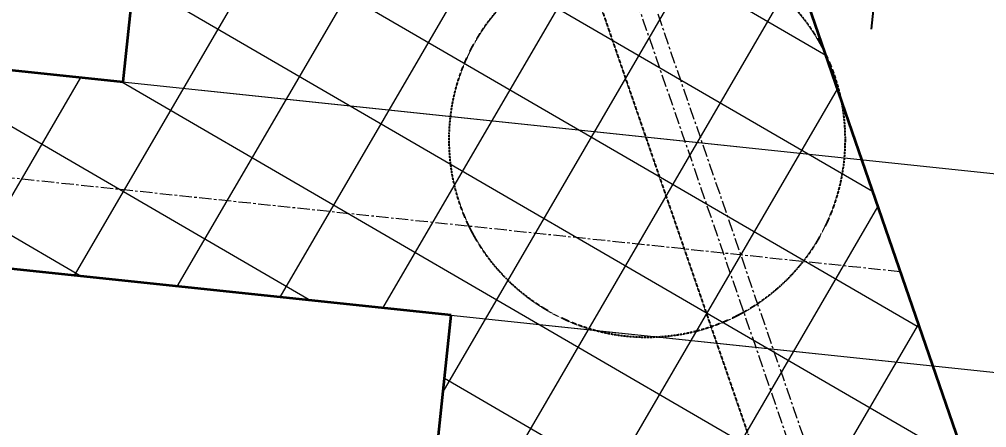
# Model space of a CAD drawing. Header units: millimetres. Extents: x 265754 to 14267433, y -6145605 to 2433772.
# Drawn here: x 8044682 to 8047126, y -577499 to -576466 of the extents above; entities that cross this region are included whole.
import ezdxf
from ezdxf import colors
from ezdxf.entities.mleader import LeaderData, LeaderLine
from ezdxf.math import Vec2, Vec3

# ---------------------------------------------------------------- set-up
doc = ezdxf.new("R2010")
doc.units = ezdxf.units.MM
doc.linetypes.add('невидимая', pattern=[9.524999999999999, 6.35, -3.175])
doc.linetypes.add('осевая', pattern=[2, 1.25, -0.25, 0.25, -0.25])
for name, color, linetype, lineweight in [('Выноски', 3, 'Continuous', 15), ('ИС_Med', 7, 'Continuous', 35), ('ИС_Ось', 3, 'осевая', 18), ('ИС_РЗМ', 3, 'Continuous', 18), ('ИС_Штр', 3, 'Continuous', 9)]:
    doc.layers.add(name, color=color, linetype=linetype, lineweight=lineweight)
doc.layers.add('ИС_Невидимая', color=4, linetype='невидимая')
doc.styles.add('0', font='isocpeur.ttf', dxfattribs={"width": 0.8, "oblique": 15})
doc.styles.add('ISOCPEUR', font='isocpeur.ttf', dxfattribs={"width": 0.8, "oblique": 15, "height": 2.5})
doc.dimstyles.new('М200', dxfattribs={"dimscale": 200, "dimtxt": 2.5, "dimasz": 2, "dimexe": 1, "dimexo": 1, "dimgap": 0.8, "dimtad": 1, "dimdec": 0, "dimzin": 0, "dimdsep": 46, "dimtxsty": '0', "dimblk": 'OBLIQUE', "dimcen": 0.09, "dimdle": 1, "dimclrd": 256, "dimclre": 256, "dimclrt": 256, "dimadec": 4, "dimazin": 0, "dimtfac": 1, "dimtdec": 0, "dimtmove": 1, "dimatfit": 2, "dimfxl": 1, "dimtolj": 1, "dimtzin": 0, "dimlwd": -1, "dimarcsym": 0})

# ---------------------------------------------------------------- blocks, each defined once
blk = doc.blocks.new('_None')
blk = doc.blocks.new('_OBLIQUE')
at = {"color": 0, "linetype": 'ByBlock', "lineweight": -2}
blk.add_line((0.5000000000000001, 0.4999999999999999), (-0.5000000000000001, -0.4999999999999999), dxfattribs=at)
blk = doc.blocks.new('*D1707')
at = {"layer": 'Defpoints', "color": 0, "transparency": 16777216}
for p in [(170804.0859175081, 4710.098658430376), (177955.9727097519, 3956.274143635892), (170657.3357722859, 3317.811189959568)]:
    blk.add_point(p, dxfattribs=at)
at = {"layer": 'ИС_РЗМ', "transparency": 16777216}
for p, q in [((171002.9841272905, 4689.134351969984), (178154.8709195342, 3935.309837175497)), ((177788.2582580692, 2365.088465382716), (177976.9370162122, 4155.172353418275)), ((170856.2339820683, 3296.846883499173), (178008.120774312, 2543.022368704689))]:
    blk.add_line(p, q, dxfattribs=at)
at = {"layer": 'ИС_РЗМ', "transparency": 16777216, "xscale": 400, "yscale": 400, "zscale": 400}
for p, rotation in [((177955.9727097518, 3956.274143635899), 83.98311562657135), ((177809.2225645296, 2563.986675165092), 263.9831156265714)]:
    blk.add_blockref('_OBLIQUE', p, dxfattribs=dict(at, rotation=rotation))
at = {"layer": 'ИС_РЗМ', "transparency": 16777216, "insert": (177509.6634937988, 3299.438484013823), "char_height": 500, "attachment_point": 5, "rotation": 83.98311562657136, "style": '0'}
blk.add_mtext('\\A1;1400', dxfattribs=at)
blk = doc.blocks.new('*D1708')
at = {"layer": 'Defpoints', "color": 0, "transparency": 16777216}
for p in [(169478.3238527159, 5352.606614421704), (169425.9130865659, 4855.361089978076), (177955.9727097515, 3956.274143632152)]:
    blk.add_point(p, dxfattribs=at)
at = {"layer": 'ИС_РЗМ', "transparency": 16777216}
for p, q in [((169677.2220624982, 5331.642307961243), (178207.2816856839, 4432.555361615308)), ((169624.8112963482, 4834.396783517615), (178154.8709195339, 3935.309837171681)), ((178029.347782362, 4652.417877858185), (177955.9727097515, 3956.274143632192)), ((177955.9727097515, 3956.274143632192), (177794.13092674, 2420.805227948564))]:
    blk.add_line(p, q, dxfattribs=at)
at = {"layer": 'ИС_РЗМ', "transparency": 16777216, "xscale": 400, "yscale": 400, "zscale": 400}
for p, rotation in [((178008.3834759015, 4453.51966807582), 83.98311562653954), ((177955.9727097515, 3956.274143632192), 263.9831156265395)]:
    blk.add_blockref('_OBLIQUE', p, dxfattribs=dict(at, rotation=rotation))
at = {"layer": 'ИС_РЗМ', "transparency": 16777216, "insert": (177481.1533684433, 3028.949550621401), "char_height": 500, "attachment_point": 5, "rotation": 83.98311562653956, "style": '0'}
blk.add_mtext('\\A1;500', dxfattribs=at)
blk = doc.blocks.new('*D1709')
at = {"layer": 'Defpoints', "color": 0, "transparency": 16777216}
for p in [(170122.3195223935, 6692.48331674136), (178155.1336211243, 5845.807136551346), (169975.5693771713, 5300.195848270494)]:
    blk.add_point(p, dxfattribs=at)
at = {"layer": 'ИС_РЗМ', "transparency": 16777216}
for p, q in [((170321.2177321759, 6671.519010280961), (178354.0318309066, 5824.842830090936)), ((177987.4191694417, 4254.621458298101), (178176.0979275846, 6044.705346333707)), ((170174.4675869537, 5279.231541810102), (178207.2816856845, 4432.555361620081))]:
    blk.add_line(p, q, dxfattribs=at)
at = {"layer": 'ИС_РЗМ', "transparency": 16777216, "xscale": 400, "yscale": 400, "zscale": 400}
for p, rotation in [((178155.1336211243, 5845.807136551331), 83.98311562657292), ((178008.3834759021, 4453.519668080477), 263.9831156265729)]:
    blk.add_blockref('_OBLIQUE', p, dxfattribs=dict(at, rotation=rotation))
at = {"layer": 'ИС_РЗМ', "transparency": 16777216, "insert": (177708.8244051712, 5188.971476929117), "char_height": 500, "attachment_point": 5, "rotation": 83.98311562657294, "style": '0'}
blk.add_mtext('\\A1;1400', dxfattribs=at)
blk = doc.blocks.new('Б24')
at = {"layer": 'Defpoints'}
blk.add_lwpolyline([(-11.58190973150127, -2.160094361550932), (-11.5819097315032, -1.533032015638753)], dxfattribs=at)
at = {"layer": 'ИС_Med'}
blk.add_lwpolyline([(-10.60239487377694, -0.7026100440270966), (10.69760512621725, -0.7026100440417054), (10.69760512621724, 0.6973899559525307), (-10.60239487377693, 0.6973899559670258)], close=True, dxfattribs=at)
blk = doc.blocks.new('План Узловая')
at = {"layer": 'ИС_Med'}
for p, q in [((173348.1528234482, -3264.171353697777), (169156.1005637645, 8925.135931015015)), ((170579.8102071285, 8775.073819756508), (175452.4831373691, -5393.286678314209)), ((174027.991240263, -5244.77327299118), (169718.5099742412, 7285.984488129616)), ((174029.9192183017, -5246.556011557579), (169720.4379527569, 7284.201749563217))]:
    blk.add_line(p, q, dxfattribs=at)
blk.add_lwpolyline([(170907.3621912002, 8745.105929017067), (175781.6796312332, -5428.036340653896)], dxfattribs=at)
at = {"layer": 'ИС_Med', "color": 4}
blk.add_lwpolyline([(179440.3620091676, 6254.050931930542), (172190.5225505829, 7019.220195174217), (171749.2997378111, 7071.934804201126), (171142.2196173668, 7135.922376871109), (175450.5551590919, -5391.50393986702), (183746.5345087051, -6267.085867285728)], close=True, dxfattribs=at)
at = {"layer": 'ИС_Невидимая', "ltscale": 0.2}
for points in [[(171471.3976867199, 7101.22628813982), (175779.7497611046, -5426.248101115227)], [(171482.3702888488, 7100.069751858711), (175790.7229144573, -5427.40623998642)]]:
    blk.add_lwpolyline(points, dxfattribs=at)
at = {"layer": 'Выноски'}
ml = blk.add_multileader_mtext('Standard', dxfattribs=at)
ml.set_content('Металлическое барьерное ограждение', color=256, style='ISOCPEUR')
ml.set_leader_properties(color=256)
ml.set_arrow_properties(name='NONE')
ml.build(insert=Vec2(0, 0))
ml.multileader.update_dxf_attribs({"text_left_attachment_type": 6, "text_right_attachment_type": 6, "dogleg_length": 2, "arrow_head_size": 500, "scale": 200})
ctx = ml.context
ctx.base_point, ctx.scale, ctx.char_height, ctx.arrow_head_size, ctx.landing_gap_size, ctx.plane_origin, ctx.plane_x_axis, ctx.plane_y_axis = Vec3(13315.39981591702, 5389.034737765789), 200, 500, 500, 125, Vec3(8540.733157396317, 14336.94108617306), Vec3(1, 2.842170943040402e-15), Vec3(-2.842170943040402e-15, 1)
ctx.left_attachment, ctx.right_attachment, ctx.text_align_type = 6, 6, 1
notes = []
notes.append((ctx, [(0, (1, 1, 0), (13215.39981591702, 5389.034737765789), (1, 5.684341886080802e-16), 100, [(0, [(12482.19287824631, 6300.03343629837)], 0, [])])]))
ctx.mtext.insert, ctx.mtext.text_direction, ctx.mtext.rotation, ctx.mtext.width, ctx.mtext.alignment, ctx.mtext.flow_direction = Vec3(16327.387114048, 6039.034737825394), Vec3(1, 2.842170943040402e-15), 2.842170943040402e-15, 6221.823149931261, 2, 5
ctx.mtext.has_bg_fill, ctx.mtext.bg_color, ctx.mtext.bg_scale_factor, ctx.mtext.bg_transparency, ctx.mtext.use_window_bg_color = 1, -1023410167, 1.5, 0, 1
for ctx, leaders in notes:
    for number, flags, end, landing, length, lines in leaders:
        leader = LeaderData()
        leader.index, (leader.has_last_leader_line, leader.has_dogleg_vector, leader.attachment_direction) = number, flags
        leader.last_leader_point, leader.dogleg_vector, leader.dogleg_length = Vec3(end), Vec3(landing), length
        for number, points, colour, breaks in lines:
            line = LeaderLine()
            line.index, line.vertices, line.color, line.breaks = number, Vec3.list(points), colors.encode_raw_color(colour), breaks
            leader.lines.append(line)
        ctx.leaders.append(leader)
ml = blk.add_multileader_mtext('Standard', dxfattribs=at)
ml.set_content('225 км\\PПК 3+71,67', color=256, style='ISOCPEUR')
ml.set_leader_properties(color=256)
ml.set_arrow_properties(name='NONE')
ml.build(insert=Vec2(0, 0))
ml.multileader.update_dxf_attribs({"text_left_attachment_type": 6, "text_right_attachment_type": 6, "dogleg_length": 2, "arrow_head_size": 300, "scale": 200})
ctx = ml.context
ctx.base_point, ctx.scale, ctx.char_height, ctx.arrow_head_size, ctx.landing_gap_size, ctx.plane_origin, ctx.plane_x_axis, ctx.plane_y_axis = Vec3(50527.69845328078, 4162.554789304732), 200, 500, 300, 125, Vec3(44403.06487798691, 9237.545387625694), Vec3(1, 2.842170943040402e-15), Vec3(-2.842170943040402e-15, 1)
ctx.left_attachment, ctx.right_attachment = 6, 6
notes = []
notes.append((ctx, [(1, (1, 1, 0), (53685.6476457119, 4162.554789304733), (-1, -2.842170943040401e-16), 100, [(0, [(54634.42280244827, 5457.490180015564)], 0, [])])]))
ctx.mtext.insert, ctx.mtext.text_direction, ctx.mtext.rotation, ctx.mtext.width, ctx.mtext.flow_direction = Vec3(50786.67304944992, 4762.55478978157), Vec3(1, 2.842170943040402e-15), 2.842170943040402e-15, 3076.681753235513, 5
ctx.mtext.has_bg_fill, ctx.mtext.bg_color, ctx.mtext.bg_scale_factor, ctx.mtext.bg_transparency, ctx.mtext.use_window_bg_color = 1, -1023410167, 1.5, 0, 1
for ctx, leaders in notes:
    for number, flags, end, landing, length, lines in leaders:
        leader = LeaderData()
        leader.index, (leader.has_last_leader_line, leader.has_dogleg_vector, leader.attachment_direction) = number, flags
        leader.last_leader_point, leader.dogleg_vector, leader.dogleg_length = Vec3(end), Vec3(landing), length
        for number, points, colour, breaks in lines:
            line = LeaderLine()
            line.index, line.vertices, line.color, line.breaks = number, Vec3.list(points), colors.encode_raw_color(colour), breaks
            leader.lines.append(line)
        ctx.leaders.append(leader)
ml = blk.add_multileader_mtext('Standard', dxfattribs=at)
ml.set_content('349 км\\PПК 8+21,04', color=256, style='ISOCPEUR')
ml.set_leader_properties(color=256)
ml.set_arrow_properties(name='NONE')
ml.build(insert=Vec2(0, 0))
ml.multileader.update_dxf_attribs({"text_left_attachment_type": 6, "text_right_attachment_type": 6, "dogleg_length": 2, "arrow_head_size": 300, "scale": 200})
ctx = ml.context
ctx.base_point, ctx.scale, ctx.char_height, ctx.arrow_head_size, ctx.landing_gap_size, ctx.plane_origin, ctx.plane_x_axis, ctx.plane_y_axis = Vec3(85270.5134224628, 5173.403683304786), 200, 500, 300, 125, Vec3(79203.01118433475, 10209.23238390684), Vec3(1, 2.842170943040402e-15), Vec3(-2.842170943040402e-15, 1)
ctx.left_attachment, ctx.right_attachment = 6, 6
notes = []
notes.append((ctx, [(1, (1, 1, 0), (88468.46261489391, 5173.403683304787), (-1, -2.842170943040401e-16), 100, [(0, [(89434.36910939217, 6429.177175402641)], 0, [])])]))
ctx.mtext.insert, ctx.mtext.text_direction, ctx.mtext.rotation, ctx.mtext.width, ctx.mtext.flow_direction = Vec3(85529.48801779747, 5773.40368437767), Vec3(1, 2.842170943040402e-15), 2.842170943040402e-15, 3468.862204149817, 5
ctx.mtext.has_bg_fill, ctx.mtext.bg_color, ctx.mtext.bg_scale_factor, ctx.mtext.bg_transparency, ctx.mtext.use_window_bg_color = 1, -1023410167, 1.5, 0, 1
for ctx, leaders in notes:
    for number, flags, end, landing, length, lines in leaders:
        leader = LeaderData()
        leader.index, (leader.has_last_leader_line, leader.has_dogleg_vector, leader.attachment_direction) = number, flags
        leader.last_leader_point, leader.dogleg_vector, leader.dogleg_length = Vec3(end), Vec3(landing), length
        for number, points, colour, breaks in lines:
            line = LeaderLine()
            line.index, line.vertices, line.color, line.breaks = number, Vec3.list(points), colors.encode_raw_color(colour), breaks
            leader.lines.append(line)
        ctx.leaders.append(leader)
ml = blk.add_multileader_mtext('Standard', dxfattribs=at)
ml.set_content('225 км\\PПК 6+98,91', color=256, style='ISOCPEUR')
ml.set_leader_properties(color=256)
ml.set_arrow_properties(name='NONE')
ml.build(insert=Vec2(0, 0))
ml.multileader.update_dxf_attribs({"text_left_attachment_type": 6, "text_right_attachment_type": 6, "dogleg_length": 2, "arrow_head_size": 300, "scale": 200})
ctx = ml.context
ctx.base_point, ctx.scale, ctx.char_height, ctx.arrow_head_size, ctx.landing_gap_size, ctx.plane_origin, ctx.plane_x_axis, ctx.plane_y_axis = Vec3(103282.3069413637, 4949.184417247771), 200, 500, 300, 125, Vec3(97049.96852850914, 9900.075896084309), Vec3(1, 2.842170943040402e-15), Vec3(-2.842170943040402e-15, 1)
ctx.left_attachment, ctx.right_attachment = 6, 6
notes = []
notes.append((ctx, [(1, (1, 1, 0), (106440.2561337948, 4949.184417247772), (-1, -2.842170943040401e-16), 100, [(0, [(107281.3264529705, 6120.020687818527)], 0, [])])]))
ctx.mtext.insert, ctx.mtext.text_direction, ctx.mtext.rotation, ctx.mtext.width, ctx.mtext.flow_direction = Vec3(103541.281537652, 5549.184417068958), Vec3(1, 2.842170943040402e-15), 2.842170943040402e-15, 3468.862204149817, 5
ctx.mtext.has_bg_fill, ctx.mtext.bg_color, ctx.mtext.bg_scale_factor, ctx.mtext.bg_transparency, ctx.mtext.use_window_bg_color = 1, -1023410167, 1.5, 0, 1
for ctx, leaders in notes:
    for number, flags, end, landing, length, lines in leaders:
        leader = LeaderData()
        leader.index, (leader.has_last_leader_line, leader.has_dogleg_vector, leader.attachment_direction) = number, flags
        leader.last_leader_point, leader.dogleg_vector, leader.dogleg_length = Vec3(end), Vec3(landing), length
        for number, points, colour, breaks in lines:
            line = LeaderLine()
            line.index, line.vertices, line.color, line.breaks = number, Vec3.list(points), colors.encode_raw_color(colour), breaks
            leader.lines.append(line)
        ctx.leaders.append(leader)
at = {"layer": 'ИС_Штр'}
h = blk.add_hatch(dxfattribs=at)
h.set_pattern_fill('ANSI37', color=256, scale=75, angle=14.81052377493742)
h.set_pattern_definition([(59.81052377493736, (153559.9115983727, -23260.59603119665), (-205.8274345762676, 119.7438215556539), []), (149.8105237749374, (153559.9115983727, -23260.59603119665), (-119.7438215556539, -205.8274345762676), [])])
h.paths.add_polyline_path([(171139.7079960467, 7143.322750407795), (168796.6408864882, 7334.982479145867), (168744.2301203381, 6837.736954701657), (170122.3195223934, 6692.483316741302), (169975.5693771712, 5300.195848270436), (169478.3238527159, 5352.606614421704), (169425.9130865646, 4855.361089978192), (170804.0859175081, 4710.09865843039), (170657.3357722859, 3317.811189959582), (170160.0902478293, 3370.221956111025), (170107.6794816795, 2872.976431670832), (171485.8523126228, 2727.714000119537), (171339.1021674006, 1335.426531648729), (170841.856642944, 1387.837297800113), (170789.4458767939, 890.5917733564274), (172167.6187077374, 745.3293418086832), (172020.8685625153, -646.9581266621826), (171523.6230380599, -594.5473605109146), (171471.212271909, -1091.792884950992), (172849.3851028521, -1237.055316502228), (172702.6349576299, -2629.342784974317), (172205.3894331746, -2576.93201882171), (172152.9786670237, -3074.177543261787), (173531.1514979668, -3219.439974813082), (173384.4013527445, -4611.72744328517), (172887.1558282893, -4559.316677132621), (172828.9798778606, -5111.259209271753), (175448.0385777554, -5384.089144612546)])
at = {"layer": 'ИС_Med'}
blk.add_line((171139.7079960467, 7143.322750407795), (175448.0385777554, -5384.089144612546), dxfattribs=at)
at = {"layer": 'ИС_Невидимая', "ltscale": 0.1, "flags": 128}
blk.add_lwpolyline([(170030.6186481714, 8838.356433153152), (176698.8648241758, -10551.0253418684)], dxfattribs=at)
at = {"layer": 'ИС_Невидимая', "ltscale": 0.1}
blk.add_circle((171299.0220931768, 5154.019738554955), 500.0000000000001, dxfattribs=at)
at = {"layer": 'ИС_Ось', "ltscale": 25}
for points in [[(168539.613447219, 13450.61521081423), (176353.9562917885, -9271.292880059511)], [(169130.6014305924, 11855.1834094876), (176241.2202149469, -8820.493317394285)]]:
    blk.add_lwpolyline(points, dxfattribs=at)
at = {"layer": 'ИС_Ось', "color": 6, "ltscale": 25}
blk.add_lwpolyline([(171938.7137536773, 4820.039046314196), (151544.5615984517, 6972.488849354908, 0.059768530447525), (7720.029646566836, 4924.088648953591)], format="xyb", dxfattribs=at)
at = {"layer": 'ИС_Med', "xscale": 999.9999999999995, "yscale": 999.9999999999995, "zscale": 999.9999999999995, "rotation": 173.9831156265726}
for p in [(159504.7480926503, 7105.710843512323), (160186.450457082, 5122.718535509892)]:
    blk.add_blockref('Б24', p, dxfattribs=at)
at = {"layer": 'ИС_РЗМ'}
for base, p1, p2, angle, picture, middle in [((178155.1336211243, 5845.807136551346), (169975.5693771713, 5300.195848270494), (170122.3195223935, 6692.48331674136), 83.98311562657227, '*D1709', (178081.7585485131, 5149.663402315869)), ((177955.9727097519, 3956.274143635892), (170657.3357722859, 3317.811189959582), (170804.0859175081, 4710.09865843039), 83.98311562657084, '*D1707', (177882.5976371407, 3260.13040940059))]:
    dim = blk.add_linear_dim(base=base, p1=p1, p2=p2, angle=angle, dimstyle='М200', dxfattribs=at)
    dim.commit()
    dim.dimension.update_dxf_attribs({"geometry": picture, "text_midpoint": middle, "dimtype": 129})
dim = blk.add_aligned_dim(p1=(169478.3238527159, 5352.606614421704), p2=(169425.9130865659, 4855.361089978076), distance=8577.311613331472, dimstyle='М200', dxfattribs=at)
dim.commit()
dim.dimension.update_dxf_attribs({"geometry": '*D1708', "text_midpoint": (177481.1533684433, 3028.949550621415)})

msp = doc.modelspace()

# ---------------------------------------------------------------- block references
at = {"layer": 'ИС_Ось', "color": 4, "ltscale": 0.05}
msp.add_blockref('План Узловая', (7874968.788125941, -581924.4700561167), dxfattribs=at)

doc.saveas('drawing.dxf')
